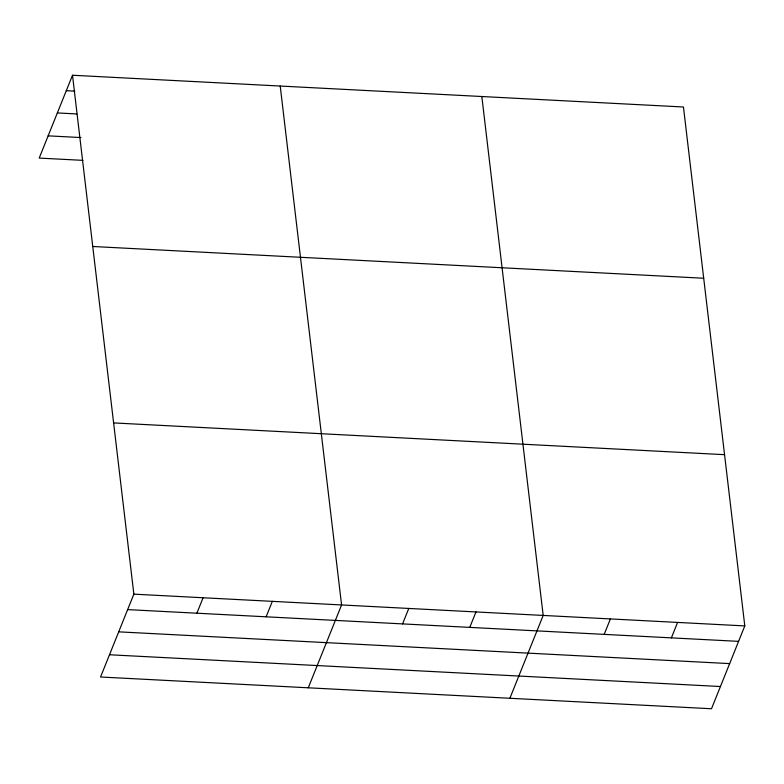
<?xml version="1.0" encoding="UTF-8"?>
<svg xmlns="http://www.w3.org/2000/svg" width="784" height="784" viewBox="0 0 784 784"><rect width="100%" height="100%" fill="white"/><g stroke="black" fill="none" stroke-linecap="round" stroke-linejoin="round"><path stroke-width="1.18" d="M72.5 75.244L133.858 594.154L100.548 677.004L711.5 708.756L744.8 625.916L683.452 106.996L72.5 75.244L39.2 158.084L82.928 160.357M196.882 613.206L203.095 597.761M266.129 616.802L272.332 601.357M308.269 687.793L341.579 604.954L280.221 86.044M402.574 623.897L408.778 608.453M469.773 627.386L475.986 611.941M509.884 698.279L543.185 615.43L481.837 96.52M604.18 634.374L610.393 618.929M671.388 637.872L677.592 622.418M66.297 90.689L74.794 91.13M57.35 112.935L76.793 113.945M48.138 135.848L80.938 137.553M92.747 246.49L703.699 278.242M113.611 422.919L724.553 454.671M133.858 594.154L744.8 625.916M127.645 609.609L738.587 641.361M118.707 631.845L729.649 663.607M109.495 654.758L720.437 686.519"/></g></svg>
